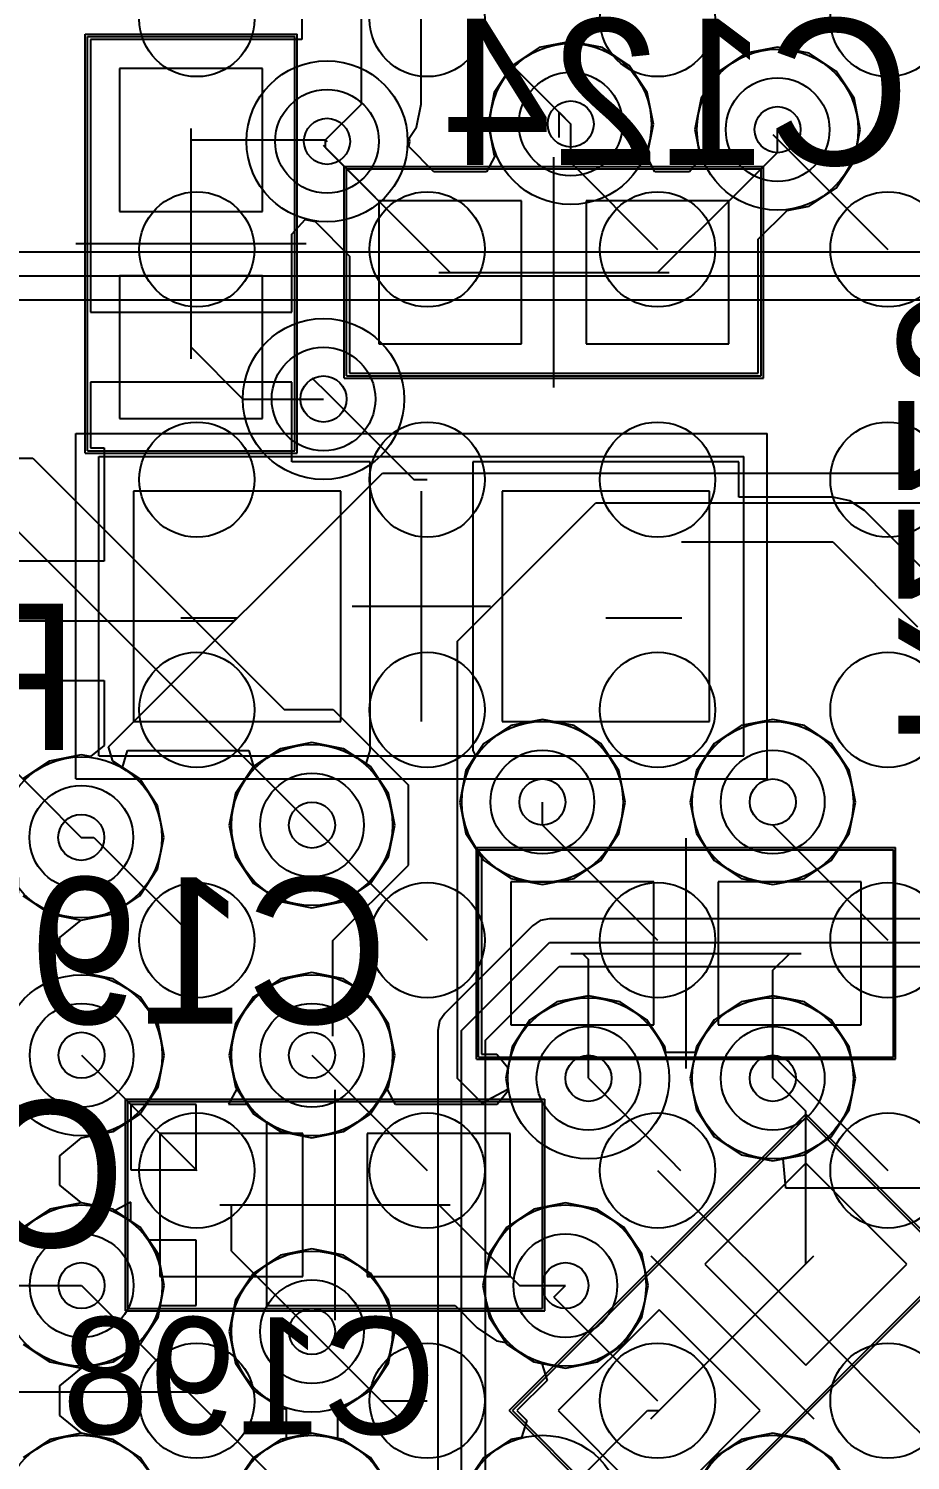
# Model space of a CAD drawing. Extents: x 28 to 300, y 18 to 330.
# Drawn here: x 173.55 to 177.38, y 151.01 to 157.23 of the extents above; entities that cross this region are included whole.
import ezdxf

# ---------------------------------------------------------------- set-up
doc = ezdxf.new("R2010")
doc.units = 0
for name, color, linetype in [('BOTTOMLAYER', 5, 'CONTINUOUS'), ('BOTTOMOVERLAY', 54, 'CONTINUOUS'), ('BOTTOMPASTE', 16, 'CONTINUOUS'), ('BOTTOMSOLDER', 6, 'CONTINUOUS'), ('DRILLDRAWING', 1, 'CONTINUOUS'), ('INTERNALPLANE1', 76, 'CONTINUOUS'), ('INTERNALPLANE6', 136, 'CONTINUOUS'), ('MECHANICAL14', 56, 'CONTINUOUS'), ('MECHANICAL16', 56, 'CONTINUOUS'), ('MIDLAYER1', 16, 'CONTINUOUS'), ('MIDLAYER3', 90, 'CONTINUOUS'), ('MULTILAYER', 9, 'CONTINUOUS'), ('TOPLAYER', 1, 'CONTINUOUS'), ('TOPPASTE', 8, 'CONTINUOUS'), ('TOPSOLDER', 216, 'CONTINUOUS'), ('VIAHOLELAYER', 16, 'CONTINUOUS')]:
    doc.layers.add(name, color=color, linetype=linetype)

msp = doc.modelspace()

# ---------------------------------------------------------------- linework, layer by layer
at = {"layer": 'BOTTOMLAYER'}
for p, q in [((174.9939, 156.9003), (174.9939, 158.1059)), ((174.7349, 157.6689), (174.7349, 157.1822)), ((175.2528, 156.9003), (175.2528, 157.6689)), ((174.6916, 157.1822), (173.8176, 157.1822)), ((173.8176, 157.1822), (173.8176, 156.3361)), ((174.7349, 157.1822), (174.6916, 157.1822)), ((174.6916, 157.1822), (174.6916, 157.1822)), ((175.7653, 157.1461), (175.6488, 157.0683)), ((175.9026, 157.1734), (175.7653, 157.1461)), ((176.04, 157.1461), (175.9026, 157.1734)), ((176.1564, 157.0683), (176.04, 157.1461)), ((176.6633, 157.1216), (176.5468, 157.0438)), ((176.8006, 157.1489), (176.6633, 157.1216)), ((176.9379, 157.1216), (176.8006, 157.1489)), ((177.0544, 157.0438), (176.9379, 157.1216)), ((174.5646, 157.0552), (173.9446, 157.0552)), ((173.9446, 157.0552), (173.9446, 156.4352)), ((174.5646, 156.4352), (174.5646, 157.0552)), ((175.6488, 157.0683), (175.571, 156.9519)), ((176.2342, 156.9519), (176.1564, 157.0683)), ((176.5468, 157.0438), (176.469, 156.9273)), ((177.1322, 156.9273), (177.0544, 157.0438)), ((175.571, 156.9519), (175.5437, 156.8145)), ((176.2615, 156.8145), (176.2342, 156.9519)), ((174.8388, 156.7452), (174.9939, 156.9003)), ((175.2331, 156.8011), (175.2528, 156.9003)), ((176.469, 156.9273), (176.4417, 156.79)), ((177.1595, 156.79), (177.1322, 156.9273)), ((175.5437, 156.8145), (175.571, 156.6772)), ((176.2342, 156.6772), (176.2615, 156.8145)), ((174.2546, 156.7452), (174.8388, 156.7452)), ((174.8388, 156.7452), (174.8448, 156.7392)), ((174.8388, 156.7392), (174.8388, 156.7452)), ((175.2009, 156.753), (175.2331, 156.8011)), ((175.2037, 156.7392), (175.2009, 156.753)), ((176.4417, 156.79), (176.4664, 156.6661)), ((176.8006, 156.6912), (176.8006, 156.79)), ((177.1322, 156.6527), (177.1595, 156.79)), ((174.8388, 156.711), (174.8388, 156.7392)), ((174.8388, 156.711), (175.3796, 156.1702)), ((175.1992, 156.7168), (175.2037, 156.7392)), ((175.3088, 156.6072), (175.1992, 156.7168)), ((176.2796, 156.1702), (176.8006, 156.6912)), ((175.5729, 156.6744), (175.537, 156.6072)), ((175.571, 156.6772), (175.5729, 156.6744)), ((176.2323, 156.6744), (176.2342, 156.6772)), ((176.2683, 156.6072), (176.2323, 156.6744)), ((176.4664, 156.6661), (176.418, 156.6072)), ((177.0544, 156.5362), (177.1322, 156.6527)), ((175.537, 156.6072), (175.3088, 156.6072)), ((176.418, 156.6072), (176.2683, 156.6072)), ((176.9379, 156.4584), (177.0544, 156.5362)), ((173.9446, 156.4352), (174.5646, 156.4352)), ((175.0696, 156.4802), (175.0696, 155.8602)), ((175.6896, 156.4802), (175.0696, 156.4802)), ((175.6896, 155.8602), (175.6896, 156.4802)), ((175.9696, 156.4802), (175.9696, 155.8602)), ((176.5896, 156.4802), (175.9696, 156.4802)), ((176.5896, 155.8602), (176.5896, 156.4802)), ((176.7166, 156.3142), (176.8417, 156.4393)), ((176.8417, 156.4393), (176.9379, 156.4584)), ((174.6916, 156.3361), (174.7505, 156.3991)), ((174.7505, 156.3991), (174.7505, 156.3991)), ((174.7505, 156.3991), (174.7929, 156.3906)), ((174.7929, 156.3906), (174.9426, 156.241)), ((173.8176, 156.3361), (173.8176, 156.3361)), ((173.8176, 156.3361), (173.8176, 156.3361)), ((173.8176, 156.3361), (173.8176, 156.3082)), ((174.6916, 156.3082), (174.6916, 156.3361)), ((174.6916, 156.3361), (174.6916, 156.3361)), ((174.6916, 156.3361), (174.6916, 156.3361)), ((174.6916, 156.3361), (174.6916, 156.3361)), ((176.7166, 155.7332), (176.7166, 156.3142)), ((173.8176, 156.3082), (173.8176, 156.2822)), ((173.8176, 156.2822), (173.8176, 156.2822)), ((173.8176, 156.2822), (173.8176, 156.2822)), ((173.8176, 156.2822), (173.8176, 156.2822)), ((173.8176, 156.2822), (173.8176, 156.2822)), ((173.8176, 156.2822), (173.8176, 156.2822)), ((173.8176, 156.2822), (173.8176, 155.9976)), ((174.6916, 156.2952), (174.6916, 156.3082)), ((174.6916, 156.2853), (174.6916, 156.2952)), ((174.6916, 156.2822), (174.6916, 156.2853)), ((174.6916, 156.2543), (174.6916, 156.2822)), ((174.6916, 155.9976), (174.6916, 156.2543)), ((174.6916, 156.2543), (174.6916, 156.2543)), ((174.6916, 156.2543), (174.6916, 156.2543)), ((174.9426, 156.241), (174.9426, 155.7332)), ((174.5646, 156.1552), (173.9446, 156.1552)), ((173.9446, 156.1552), (173.9446, 155.5352)), ((174.5646, 155.5352), (174.5646, 156.1552)), ((173.8176, 155.9976), (174.6916, 155.9976)), ((174.2546, 155.8452), (174.4796, 155.6202)), ((175.0696, 155.8602), (175.6896, 155.8602)), ((175.9696, 155.8602), (176.5896, 155.8602)), ((174.6916, 155.6928), (173.8176, 155.6928)), ((173.8176, 155.6928), (173.8176, 155.4082)), ((174.6916, 155.4082), (174.6916, 155.6928)), ((174.9426, 155.7332), (175.8166, 155.7332)), ((175.8166, 155.7332), (175.8166, 155.7332)), ((175.8166, 155.7332), (175.8166, 155.7332)), ((175.8166, 155.7332), (175.8166, 155.7332)), ((175.8166, 155.7332), (175.8426, 155.7332)), ((175.8426, 155.7332), (175.8426, 155.7332)), ((175.8426, 155.7332), (176.7166, 155.7332)), ((174.4796, 155.6202), (174.8296, 155.6202)), ((173.9446, 155.5352), (174.5646, 155.5352)), ((173.8176, 155.4082), (173.8776, 155.4082)), ((173.8776, 155.4082), (173.8776, 155.3472)), ((174.6916, 155.3472), (174.6916, 155.4082)), ((174.6916, 155.4082), (174.6916, 155.4082)), ((173.8776, 155.3472), (173.8776, 155.3472)), ((173.8776, 155.3472), (173.8776, 154.9154)), ((175.0316, 155.3472), (174.6916, 155.3472)), ((175.0316, 154.0932), (175.0316, 155.3472)), ((176.6316, 155.3472), (175.4776, 155.3472)), ((175.4776, 155.3472), (175.4776, 154.0932)), ((176.6316, 155.1935), (176.6316, 155.3472)), ((174.9046, 155.2202), (174.0046, 155.2202)), ((174.0046, 155.2202), (174.0046, 154.2202)), ((174.9046, 154.2202), (174.9046, 155.2202)), ((176.5046, 155.2202), (175.6046, 155.2202)), ((175.6046, 155.2202), (175.6046, 154.2202)), ((176.5046, 154.2202), (176.5046, 155.2202)), ((177.0399, 155.1935), (176.6316, 155.1935)), ((177.1142, 155.1787), (177.0399, 155.1935)), ((177.1772, 155.1366), (177.1142, 155.1787)), ((177.4516, 154.8623), (177.1772, 155.1366)), ((176.3837, 154.9993), (177.0399, 154.9993)), ((176.7137, 154.9993), (177.0399, 154.9993)), ((177.0399, 154.9993), (177.4082, 154.631)), ((173.8776, 154.9154), (173.4546, 154.9154)), ((172.9144, 154.6564), (174.4408, 154.6564)), ((174.2098, 154.6702), (174.4546, 154.6702)), ((174.4408, 154.6564), (174.4546, 154.6702)), ((176.0546, 154.6702), (176.3846, 154.6702)), ((173.1604, 154.3974), (173.8776, 154.3974)), ((173.8776, 154.3974), (173.8776, 154.1157)), ((174.0046, 154.2202), (174.9046, 154.2202)), ((175.6046, 154.2202), (176.5046, 154.2202)), ((173.778, 154.0755), (173.6407, 154.0482)), ((173.8187, 154.0674), (173.778, 154.0755)), ((173.8776, 154.1157), (173.8187, 154.0674)), ((173.9571, 154.0203), (173.9792, 154.0932)), ((173.9792, 154.0932), (174.5048, 154.0932)), ((174.5048, 154.0932), (174.5258, 154.024)), ((175.0144, 154.0366), (175.0316, 154.0932)), ((175.0316, 154.0932), (175.0316, 154.0932)), ((175.0316, 154.0932), (175.0316, 154.0932)), ((175.4899, 154.0702), (175.448, 154.0075)), ((175.4776, 154.0932), (175.4776, 154.0932)), ((175.4776, 154.0932), (175.4776, 154.0932)), ((175.4776, 154.0932), (175.4899, 154.0702)), ((173.6407, 154.0482), (173.5242, 153.9704)), ((174.0318, 153.9704), (173.9571, 154.0203)), ((174.5258, 154.024), (174.448, 153.9075)), ((175.0334, 154.024), (175.0144, 154.0366)), ((175.1112, 153.9075), (175.0334, 154.024)), ((174.1096, 153.8539), (174.0318, 153.9704)), ((175.448, 154.0075), (175.4207, 153.8702)), ((174.448, 153.9075), (174.4207, 153.7702)), ((175.1385, 153.7702), (175.1112, 153.9075)), ((174.1369, 153.7166), (174.1096, 153.8539)), ((175.4207, 153.8702), (175.448, 153.7329)), ((174.4207, 153.7702), (174.448, 153.6329)), ((175.1112, 153.6329), (175.1385, 153.7702)), ((174.1096, 153.5793), (174.1369, 153.7166)), ((175.448, 153.7329), (175.516, 153.6311)), ((174.0318, 153.4628), (174.1096, 153.5793)), ((174.448, 153.6329), (174.5258, 153.5164)), ((175.0334, 153.5164), (175.1112, 153.6329)), ((175.516, 153.6311), (175.516, 152.7758)), ((174.5258, 153.5164), (174.6423, 153.4386)), ((174.9169, 153.4386), (175.0334, 153.5164)), ((175.643, 153.5228), (175.643, 152.9028)), ((176.263, 153.5228), (175.643, 153.5228)), ((176.263, 152.9028), (176.263, 153.5228)), ((176.543, 153.5228), (176.543, 152.9028)), ((177.163, 153.5228), (176.543, 153.5228)), ((177.163, 152.9028), (177.163, 153.5228)), ((173.5242, 153.4628), (173.6407, 153.385)), ((173.9153, 153.385), (174.0318, 153.4628)), ((174.6423, 153.4386), (174.7796, 153.4113)), ((174.7796, 153.4113), (174.9169, 153.4386)), ((173.6407, 153.385), (173.778, 153.3577)), ((173.778, 153.3577), (173.9153, 153.385)), ((175.953, 153.2128), (175.9796, 153.1862)), ((176.7796, 153.1394), (176.853, 153.2128)), ((175.9796, 152.6702), (175.9796, 153.1862)), ((176.7796, 152.6702), (176.7796, 153.1394)), ((174.6423, 153.1018), (174.5258, 153.024)), ((174.7796, 153.1291), (174.6423, 153.1018)), ((174.9169, 153.1018), (174.7796, 153.1291)), ((175.0334, 153.024), (174.9169, 153.1018)), ((174.5258, 153.024), (174.448, 152.9075)), ((175.1112, 152.9075), (175.0334, 153.024)), ((174.448, 152.9075), (174.4207, 152.7702)), ((175.1385, 152.7702), (175.1112, 152.9075)), ((175.643, 152.9028), (176.263, 152.9028)), ((176.543, 152.9028), (177.163, 152.9028)), ((174.4207, 152.7702), (174.448, 152.6329)), ((175.1112, 152.6329), (175.1385, 152.7702)), ((175.516, 152.7758), (175.5817, 152.7758)), ((175.5817, 152.7758), (175.63, 152.7169)), ((175.63, 152.7169), (175.6207, 152.6702)), ((175.6207, 152.6702), (175.6315, 152.6161)), ((176.7796, 152.6702), (176.9228, 152.527)), ((174.4537, 152.6244), (174.4178, 152.5573)), ((174.448, 152.6329), (174.4537, 152.6244)), ((175.1055, 152.6244), (175.1112, 152.6329)), ((175.1414, 152.5572), (175.1055, 152.6244)), ((175.6315, 152.6161), (175.5831, 152.5572)), ((174.2772, 152.5572), (173.9926, 152.5572)), ((173.9926, 152.5572), (173.9926, 152.2726)), ((174.2772, 152.2726), (174.2772, 152.5572)), ((174.4178, 152.5573), (174.4985, 152.5573)), ((174.4985, 152.5573), (174.5258, 152.5164)), ((174.5258, 152.5164), (174.582, 152.4788)), ((175.5831, 152.5572), (175.1414, 152.5572)), ((176.9228, 151.8634), (176.9228, 152.527)), ((174.582, 152.4788), (174.582, 152.1199)), ((174.7396, 152.4302), (174.1196, 152.4302)), ((174.1196, 152.4302), (174.1196, 151.8102)), ((174.7396, 151.8102), (174.7396, 152.4302)), ((175.6396, 152.4302), (175.0196, 152.4302)), ((175.0196, 152.4302), (175.0196, 151.8102)), ((175.6396, 151.8102), (175.6396, 152.4302)), ((173.9926, 152.2726), (174.2772, 152.2726)), ((176.9228, 152.3018), (176.4844, 151.8634)), ((177.3612, 151.8634), (176.9228, 152.3018)), ((173.6423, 152.1018), (173.5258, 152.024)), ((173.7796, 152.1291), (173.6423, 152.1018)), ((173.9169, 152.1018), (173.7796, 152.1291)), ((173.9254, 152.0961), (173.9169, 152.1018)), ((173.9926, 152.132), (173.9254, 152.0961)), ((173.9926, 152.0513), (173.9926, 152.132)), ((174.4296, 151.9202), (174.4296, 152.1202)), ((174.582, 152.1199), (174.582, 151.6832)), ((175.3296, 152.1202), (175.6796, 151.7702)), ((174.0334, 152.024), (173.9926, 152.0513)), ((174.071, 151.9678), (174.0334, 152.024)), ((174.2772, 151.9678), (174.071, 151.9678)), ((174.2772, 151.6832), (174.2772, 151.9678)), ((174.4296, 151.9202), (174.7796, 151.5702)), ((176.4844, 151.8634), (176.9228, 151.425)), ((176.9228, 151.425), (177.3612, 151.8634)), ((174.1196, 151.8102), (174.7396, 151.8102)), ((175.0196, 151.8102), (175.6396, 151.8102)), ((175.6796, 151.7702), (175.8796, 151.7702)), ((174.1112, 151.6329), (174.1212, 151.6832)), ((174.1212, 151.6832), (174.2772, 151.6832)), ((174.582, 151.6832), (174.8666, 151.6832)), ((174.8666, 151.6832), (174.8666, 151.6832)), ((174.8666, 151.6832), (174.8666, 151.6832)), ((174.8666, 151.6832), (174.8666, 151.6832)), ((174.8666, 151.6832), (174.8926, 151.6832)), ((174.8926, 151.6832), (174.8926, 151.6832)), ((174.8926, 151.6832), (175.4004, 151.6832)), ((175.4004, 151.6832), (175.4965, 151.5871)), ((176.2864, 151.6654), (175.848, 151.227)), ((176.7248, 151.227), (176.2864, 151.6654)), ((174.0334, 151.5164), (174.1112, 151.6329)), ((175.4965, 151.5871), (175.5805, 151.5309)), ((175.5805, 151.5309), (175.6216, 151.5228)), ((175.6216, 151.5228), (175.6258, 151.5164)), ((173.5258, 151.5164), (173.6423, 151.4386)), ((173.9169, 151.4386), (174.0334, 151.5164)), ((175.6258, 151.5164), (175.7423, 151.4386)), ((173.6423, 151.4386), (173.7796, 151.4113)), ((173.7796, 151.4113), (173.9169, 151.4386)), ((175.7423, 151.4386), (175.7779, 151.4315)), ((175.7779, 151.4315), (175.8, 151.3586)), ((175.8, 151.3586), (175.6684, 151.227)), ((175.6684, 151.227), (175.7114, 151.184)), ((175.7796, 150.7702), (176.2364, 151.227)), ((175.848, 151.227), (176.2864, 150.7886)), ((176.2364, 151.227), (176.2864, 151.227)), ((176.2864, 150.7886), (176.7248, 151.227)), ((175.7114, 151.184), (175.6892, 151.1111)), ((173.6423, 151.1018), (173.5258, 151.024)), ((173.7796, 151.1291), (173.6423, 151.1018)), ((173.9169, 151.1018), (173.7796, 151.1291)), ((174.0334, 151.024), (173.9169, 151.1018)), ((174.6423, 151.1018), (174.5258, 151.024)), ((174.7796, 151.1291), (174.6423, 151.1018)), ((174.9169, 151.1018), (174.7796, 151.1291)), ((175.0334, 151.024), (174.9169, 151.1018)), ((175.6423, 151.1018), (175.5258, 151.024)), ((175.6892, 151.1111), (175.6423, 151.1018)), ((174.1112, 150.9075), (174.0334, 151.024)), ((174.5258, 151.024), (174.448, 150.9075)), ((175.1112, 150.9075), (175.0334, 151.024)), ((175.5258, 151.024), (175.448, 150.9075))]:
    msp.add_line(p, q, dxfattribs=at)
for centre in [(175.9026, 156.8145), (176.8006, 156.79), (174.8448, 156.7392), (174.8296, 155.6202), (175.7796, 153.8702), (176.7796, 153.8702), (174.7796, 153.7702), (173.778, 153.7166), (173.7796, 152.7702), (174.7796, 152.7702), (175.9796, 152.6702), (176.7796, 152.6702), (173.7796, 151.7702), (175.8796, 151.7702), (174.7796, 151.5702)]:
    msp.add_circle(centre, 0.225, dxfattribs=at)
at = {"layer": 'BOTTOMOVERLAY'}
msp.add_line((175.2546, 154.2202), (175.2546, 155.2202), dxfattribs=at)
at = {"layer": 'BOTTOMPASTE'}
for p, q in [((174.5646, 157.0552), (173.9446, 157.0552)), ((173.9446, 157.0552), (173.9446, 156.4352)), ((174.5646, 156.4352), (174.5646, 157.0552)), ((173.9446, 156.4352), (174.5646, 156.4352)), ((175.0696, 156.4802), (175.0696, 155.8602)), ((175.6896, 156.4802), (175.0696, 156.4802)), ((175.6896, 155.8602), (175.6896, 156.4802)), ((175.9696, 156.4802), (175.9696, 155.8602)), ((176.5896, 156.4802), (175.9696, 156.4802)), ((176.5896, 155.8602), (176.5896, 156.4802)), ((174.5646, 156.1552), (173.9446, 156.1552)), ((173.9446, 156.1552), (173.9446, 155.5352)), ((174.5646, 155.5352), (174.5646, 156.1552)), ((175.0696, 155.8602), (175.6896, 155.8602)), ((175.9696, 155.8602), (176.5896, 155.8602)), ((173.9446, 155.5352), (174.5646, 155.5352)), ((174.9046, 155.2202), (174.0046, 155.2202)), ((174.0046, 155.2202), (174.0046, 154.2202)), ((174.9046, 154.2202), (174.9046, 155.2202)), ((176.5046, 155.2202), (175.6046, 155.2202)), ((175.6046, 155.2202), (175.6046, 154.2202)), ((176.5046, 154.2202), (176.5046, 155.2202)), ((174.0046, 154.2202), (174.9046, 154.2202)), ((175.6046, 154.2202), (176.5046, 154.2202)), ((175.643, 153.5228), (175.643, 152.9028)), ((176.263, 153.5228), (175.643, 153.5228)), ((176.263, 152.9028), (176.263, 153.5228)), ((176.543, 153.5228), (176.543, 152.9028)), ((177.163, 153.5228), (176.543, 153.5228)), ((177.163, 152.9028), (177.163, 153.5228)), ((175.643, 152.9028), (176.263, 152.9028)), ((176.543, 152.9028), (177.163, 152.9028)), ((174.7396, 152.4302), (174.1196, 152.4302)), ((174.1196, 152.4302), (174.1196, 151.8102)), ((174.7396, 151.8102), (174.7396, 152.4302)), ((175.6396, 152.4302), (175.0196, 152.4302)), ((175.0196, 152.4302), (175.0196, 151.8102)), ((175.6396, 151.8102), (175.6396, 152.4302)), ((176.9228, 152.3018), (176.4844, 151.8634)), ((177.3612, 151.8634), (176.9228, 152.3018)), ((176.4844, 151.8634), (176.9228, 151.425)), ((176.9228, 151.425), (177.3612, 151.8634)), ((174.1196, 151.8102), (174.7396, 151.8102)), ((175.0196, 151.8102), (175.6396, 151.8102)), ((176.2864, 151.6654), (175.848, 151.227)), ((176.7248, 151.227), (176.2864, 151.6654)), ((175.848, 151.227), (176.2864, 150.7886)), ((176.2864, 150.7886), (176.7248, 151.227))]:
    msp.add_line(p, q, dxfattribs=at)
at = {"layer": 'BOTTOMSOLDER'}
for p, q in [((174.5646, 157.0552), (173.9446, 157.0552)), ((173.9446, 157.0552), (173.9446, 156.4352)), ((174.5646, 156.4352), (174.5646, 157.0552)), ((173.9446, 156.4352), (174.5646, 156.4352)), ((175.0696, 156.4802), (175.0696, 155.8602)), ((175.6896, 156.4802), (175.0696, 156.4802)), ((175.6896, 155.8602), (175.6896, 156.4802)), ((175.9696, 156.4802), (175.9696, 155.8602)), ((176.5896, 156.4802), (175.9696, 156.4802)), ((176.5896, 155.8602), (176.5896, 156.4802)), ((174.5646, 156.1552), (173.9446, 156.1552)), ((173.9446, 156.1552), (173.9446, 155.5352)), ((174.5646, 155.5352), (174.5646, 156.1552)), ((175.0696, 155.8602), (175.6896, 155.8602)), ((175.9696, 155.8602), (176.5896, 155.8602)), ((173.9446, 155.5352), (174.5646, 155.5352)), ((174.9046, 155.2202), (174.0046, 155.2202)), ((174.0046, 155.2202), (174.0046, 154.2202)), ((174.9046, 154.2202), (174.9046, 155.2202)), ((176.5046, 155.2202), (175.6046, 155.2202)), ((175.6046, 155.2202), (175.6046, 154.2202)), ((176.5046, 154.2202), (176.5046, 155.2202)), ((174.0046, 154.2202), (174.9046, 154.2202)), ((175.6046, 154.2202), (176.5046, 154.2202)), ((175.643, 153.5228), (175.643, 152.9028)), ((176.263, 153.5228), (175.643, 153.5228)), ((176.263, 152.9028), (176.263, 153.5228)), ((176.543, 153.5228), (176.543, 152.9028)), ((177.163, 153.5228), (176.543, 153.5228)), ((177.163, 152.9028), (177.163, 153.5228)), ((175.643, 152.9028), (176.263, 152.9028)), ((176.543, 152.9028), (177.163, 152.9028)), ((174.7396, 152.4302), (174.1196, 152.4302)), ((174.1196, 152.4302), (174.1196, 151.8102)), ((174.7396, 151.8102), (174.7396, 152.4302)), ((175.6396, 152.4302), (175.0196, 152.4302)), ((175.0196, 152.4302), (175.0196, 151.8102)), ((175.6396, 151.8102), (175.6396, 152.4302)), ((176.9228, 152.3018), (176.4844, 151.8634)), ((177.3612, 151.8634), (176.9228, 152.3018)), ((176.4844, 151.8634), (176.9228, 151.425)), ((176.9228, 151.425), (177.3612, 151.8634)), ((174.1196, 151.8102), (174.7396, 151.8102)), ((175.0196, 151.8102), (175.6396, 151.8102)), ((176.2864, 151.6654), (175.848, 151.227)), ((176.7248, 151.227), (176.2864, 151.6654)), ((175.848, 151.227), (176.2864, 150.7886)), ((176.2864, 150.7886), (176.7248, 151.227))]:
    msp.add_line(p, q, dxfattribs=at)
at = {"layer": 'DRILLDRAWING'}
for centre in [(175.9026, 156.8145), (176.8006, 156.79), (174.8448, 156.7392), (174.8296, 155.6202), (175.7796, 153.8702), (176.7796, 153.8702), (174.7796, 153.7702), (173.778, 153.7166), (173.7796, 152.7702), (174.7796, 152.7702), (175.9796, 152.6702), (176.7796, 152.6702), (173.7796, 151.7702), (175.8796, 151.7702), (174.7796, 151.5702)]:
    msp.add_circle(centre, 0.1, dxfattribs=at)
at = {"layer": 'INTERNALPLANE1'}
for p, q in [((178.1722, 156.2586), (172.4084, 156.2586)), ((172.3048, 156.155), (174.4638, 156.155)), ((174.4638, 156.155), (175.4544, 156.155)), ((174.9464, 156.155), (178.1722, 156.155)), ((172.3048, 156.0514), (178.1293, 156.0514)), ((175.7367, 153.3327), (175.3557, 152.9517)), ((175.7704, 153.3551), (175.7367, 153.3327)), ((175.81, 153.363), (175.7704, 153.3551)), ((178.0198, 153.363), (175.81, 153.363)), ((175.429, 152.8784), (175.81, 153.2594)), ((175.81, 153.2594), (178.0198, 153.2594)), ((175.81, 153.2594), (177.6134, 153.2594)), ((175.5326, 152.8355), (175.8529, 153.1558)), ((175.8529, 153.1558), (177.9769, 153.1558)), ((175.3557, 152.9517), (175.3333, 152.918)), ((175.3333, 152.918), (175.3254, 152.8784)), ((175.3254, 152.8784), (175.3254, 152.8784)), ((175.3254, 152.8784), (175.3254, 151.5322)), ((175.429, 148.535), (175.429, 152.8784)), ((175.429, 151.5322), (175.429, 152.8784)), ((175.5326, 148.535), (175.5326, 152.8355)), ((175.3254, 151.5322), (175.3254, 148.5779))]:
    msp.add_line(p, q, dxfattribs=at)
for centre in [(175.9026, 156.8145), (174.8448, 156.7392), (175.7796, 153.8702), (174.7796, 153.7702), (173.778, 153.7166), (174.7796, 152.7702), (176.7796, 152.6702), (173.7796, 151.7702), (175.8796, 151.7702), (173.7796, 150.7702), (174.7796, 150.7702), (176.7796, 150.7702)]:
    msp.add_circle(centre, 0.35, dxfattribs=at)
at = {"layer": 'INTERNALPLANE6'}
for centre in [(175.9026, 156.8145), (176.8006, 156.79), (174.8296, 155.6202), (175.7796, 153.8702), (176.7796, 153.8702), (174.7796, 153.7702), (173.778, 153.7166), (173.7796, 152.7702), (174.7796, 152.7702), (175.9796, 152.6702), (173.7796, 151.7702), (174.7796, 151.5702), (173.7796, 150.7702), (174.7796, 150.7702), (175.7796, 150.7702)]:
    msp.add_circle(centre, 0.35, dxfattribs=at)
at = {"layer": 'MECHANICAL14'}
for p, q in [((173.8046, 157.1952), (174.7046, 157.1952)), ((173.8046, 155.3952), (173.8046, 157.1952)), ((174.7046, 155.3952), (174.7046, 157.1952)), ((174.9296, 155.7202), (174.9296, 156.6202)), ((174.9296, 156.6202), (176.7296, 156.6202)), ((176.7296, 155.7202), (176.7296, 156.6202)), ((174.9296, 155.7202), (176.7296, 155.7202)), ((173.8046, 155.3952), (174.7046, 155.3952)), ((173.8546, 154.0702), (173.8546, 155.3702)), ((173.8546, 155.3702), (176.6546, 155.3702)), ((176.6546, 154.0702), (176.6546, 155.3702)), ((173.8546, 154.0702), (176.6546, 154.0702)), ((175.503, 152.7628), (175.503, 153.6628)), ((175.503, 153.6628), (177.303, 153.6628)), ((177.303, 152.7628), (177.303, 153.6628)), ((175.503, 152.7628), (177.303, 152.7628)), ((173.9796, 152.5702), (175.7796, 152.5702)), ((173.9796, 151.6702), (173.9796, 152.5702)), ((175.7796, 151.6702), (175.7796, 152.5702)), ((175.65, 151.227), (176.9228, 152.4998)), ((176.9228, 152.4998), (177.5592, 151.8634)), ((176.2864, 150.5906), (177.5592, 151.8634)), ((173.9796, 151.6702), (175.7796, 151.6702)), ((175.65, 151.227), (176.2864, 150.5906))]:
    msp.add_line(p, q, dxfattribs=at)
at = {"layer": 'MECHANICAL16'}
for p, q in [((173.7946, 157.2052), (174.7146, 157.2052)), ((173.7946, 155.3852), (173.7946, 157.2052)), ((174.7146, 155.3852), (174.7146, 157.2052)), ((174.2546, 155.7952), (174.2546, 156.7952)), ((174.9196, 155.7102), (174.9196, 156.6302)), ((174.9196, 156.6302), (176.7396, 156.6302)), ((175.8296, 155.6702), (175.8296, 156.6702)), ((176.7396, 155.7102), (176.7396, 156.6302)), ((173.7546, 156.2952), (174.7546, 156.2952)), ((175.3296, 156.1702), (176.3296, 156.1702)), ((174.9196, 155.7102), (176.7396, 155.7102)), ((173.7546, 153.9702), (173.7546, 155.4702)), ((173.7546, 155.4702), (176.7546, 155.4702)), ((176.7546, 153.9702), (176.7546, 155.4702)), ((173.7946, 155.3852), (174.7146, 155.3852)), ((175.2546, 154.4202), (175.2546, 155.0202)), ((174.9546, 154.7202), (175.5546, 154.7202)), ((173.7546, 153.9702), (176.7546, 153.9702)), ((176.403, 152.7128), (176.403, 153.7128)), ((175.493, 152.7528), (175.493, 153.6728)), ((175.493, 153.6728), (177.313, 153.6728)), ((177.313, 152.7528), (177.313, 153.6728)), ((175.903, 153.2128), (176.903, 153.2128)), ((175.493, 152.7528), (177.313, 152.7528)), ((173.9696, 152.5802), (175.7896, 152.5802)), ((173.9696, 151.6602), (173.9696, 152.5802)), ((174.8796, 151.6202), (174.8796, 152.6202)), ((175.7896, 151.6602), (175.7896, 152.5802)), ((175.6359, 151.227), (176.9228, 152.5139)), ((176.9228, 152.5139), (177.5733, 151.8634)), ((174.3796, 152.1202), (175.3796, 152.1202)), ((176.251, 151.1916), (176.9582, 151.8988)), ((176.251, 151.8988), (176.9582, 151.1916)), ((176.2864, 150.5765), (177.5733, 151.8634)), ((173.9696, 151.6602), (175.7896, 151.6602)), ((175.6359, 151.227), (176.2864, 150.5765))]:
    msp.add_line(p, q, dxfattribs=at)
at = {"layer": 'MIDLAYER1'}
for p, q in [((151.9969, 155.3627), (173.5673, 155.3627)), ((173.5673, 155.3627), (174.6585, 154.2715)), ((175.4116, 154.5688), (176.0116, 155.1688)), ((176.0116, 155.1688), (181.7866, 155.1688)), ((173.4411, 155.1087), (174.7796, 153.7702)), ((175.4116, 152.6688), (175.4116, 154.5688)), ((174.6585, 154.2715), (174.8709, 154.2715)), ((174.8709, 154.2715), (175.1987, 153.9438)), ((176.6423, 154.2018), (176.5258, 154.124)), ((176.7796, 154.2291), (176.6423, 154.2018)), ((176.9169, 154.2018), (176.7796, 154.2291)), ((177.0334, 154.124), (176.9169, 154.2018)), ((173.3285, 154.1661), (173.778, 153.7166)), ((176.5258, 154.124), (176.448, 154.0075)), ((177.1112, 154.0075), (177.0334, 154.124)), ((176.448, 154.0075), (176.4207, 153.8702)), ((177.1385, 153.8702), (177.1112, 154.0075)), ((175.1987, 153.5966), (175.1987, 153.9438)), ((176.4207, 153.8702), (176.448, 153.7329)), ((177.1112, 153.7329), (177.1385, 153.8702)), ((176.448, 153.7329), (176.5258, 153.6164)), ((177.0334, 153.6164), (177.1112, 153.7329)), ((174.8702, 153.2681), (175.1987, 153.5966)), ((176.5258, 153.6164), (176.6423, 153.5386)), ((176.9169, 153.5386), (177.0334, 153.6164)), ((176.6423, 153.5386), (176.7796, 153.5113)), ((176.7796, 153.5113), (176.9169, 153.5386)), ((174.8702, 152.853), (174.8702, 153.2681)), ((175.9796, 153.0291), (175.8423, 153.0018)), ((176.1169, 153.0018), (175.9796, 153.0291)), ((176.7796, 153.0291), (176.6423, 153.0018)), ((176.9169, 153.0018), (176.7796, 153.0291)), ((175.8423, 153.0018), (175.7258, 152.924)), ((176.2334, 152.924), (176.1169, 153.0018)), ((176.6423, 153.0018), (176.5258, 152.924)), ((177.0334, 152.924), (176.9169, 153.0018)), ((175.7258, 152.924), (175.648, 152.8075)), ((176.3112, 152.8075), (176.2334, 152.924)), ((176.5258, 152.924), (176.448, 152.8075)), ((177.1112, 152.8075), (177.0334, 152.924)), ((175.648, 152.8075), (175.6207, 152.6702)), ((176.3161, 152.7828), (176.3112, 152.8075)), ((176.4431, 152.7828), (176.3161, 152.7828)), ((176.448, 152.8075), (176.4431, 152.7828)), ((177.1385, 152.6702), (177.1112, 152.8075)), ((175.5183, 152.5621), (175.4116, 152.6688)), ((175.6207, 152.6702), (175.6303, 152.622)), ((177.1112, 152.5329), (177.1385, 152.6702)), ((175.6303, 152.622), (175.5183, 152.5621)), ((177.0334, 152.4164), (177.1112, 152.5329)), ((176.9169, 152.3386), (177.0334, 152.4164)), ((176.8243, 152.3202), (176.9169, 152.3386)), ((176.8367, 152.1938), (176.8243, 152.3202)), ((181.6616, 152.1938), (176.8367, 152.1938)), ((173.3723, 151.7702), (173.7796, 151.7702)), ((173.4906, 151.3091), (174.2407, 151.3091)), ((174.2407, 151.3091), (174.7796, 150.7702))]:
    msp.add_line(p, q, dxfattribs=at)
for centre in [(175.9026, 156.8145), (176.8006, 156.79), (174.8448, 156.7392), (174.8296, 155.6202), (175.7796, 153.8702), (176.7796, 153.8702), (174.7796, 153.7702), (173.778, 153.7166), (173.7796, 152.7702), (174.7796, 152.7702), (175.9796, 152.6702), (176.7796, 152.6702), (173.7796, 151.7702), (175.8796, 151.7702), (174.7796, 151.5702)]:
    msp.add_circle(centre, 0.225, dxfattribs=at)
at = {"layer": 'MIDLAYER3'}
for p, q in [((175.4708, 157.2463), (175.9026, 156.8145)), ((173.8968, 154.1093), (175.0856, 155.2981)), ((175.0856, 155.2981), (182.2356, 155.2981)), ((175.6423, 154.2018), (175.5258, 154.124)), ((175.7796, 154.2291), (175.6423, 154.2018)), ((175.9169, 154.2018), (175.7796, 154.2291)), ((176.0334, 154.124), (175.9169, 154.2018)), ((176.6423, 154.2018), (176.5258, 154.124)), ((176.7796, 154.2291), (176.6423, 154.2018)), ((176.9169, 154.2018), (176.7796, 154.2291)), ((177.0334, 154.124), (176.9169, 154.2018)), ((173.9153, 154.0482), (173.8968, 154.1093)), ((174.6423, 154.1018), (174.5258, 154.024)), ((174.7796, 154.1291), (174.6423, 154.1018)), ((174.9169, 154.1018), (174.7796, 154.1291)), ((175.0334, 154.024), (174.9169, 154.1018)), ((175.5258, 154.124), (175.448, 154.0075)), ((176.1112, 154.0075), (176.0334, 154.124)), ((176.5258, 154.124), (176.448, 154.0075)), ((177.1112, 154.0075), (177.0334, 154.124)), ((174.0318, 153.9704), (173.9153, 154.0482)), ((174.5258, 154.024), (174.448, 153.9075)), ((175.1112, 153.9075), (175.0334, 154.024)), ((174.1096, 153.8539), (174.0318, 153.9704)), ((175.448, 154.0075), (175.4207, 153.8702)), ((176.1385, 153.8702), (176.1112, 154.0075)), ((176.448, 154.0075), (176.4207, 153.8702)), ((177.1385, 153.8702), (177.1112, 154.0075)), ((174.448, 153.9075), (174.4207, 153.7702)), ((175.1385, 153.7702), (175.1112, 153.9075)), ((174.1369, 153.7166), (174.1096, 153.8539)), ((175.4207, 153.8702), (175.448, 153.7329)), ((176.1112, 153.7329), (176.1385, 153.8702)), ((176.4207, 153.8702), (176.448, 153.7329)), ((177.1112, 153.7329), (177.1385, 153.8702)), ((174.4207, 153.7702), (174.448, 153.6329)), ((175.1112, 153.6329), (175.1385, 153.7702)), ((174.1096, 153.5793), (174.1369, 153.7166)), ((175.448, 153.7329), (175.5258, 153.6164)), ((176.0334, 153.6164), (176.1112, 153.7329)), ((176.448, 153.7329), (176.5258, 153.6164)), ((177.0334, 153.6164), (177.1112, 153.7329)), ((174.0318, 153.4628), (174.1096, 153.5793)), ((174.448, 153.6329), (174.5258, 153.5164)), ((175.0334, 153.5164), (175.1112, 153.6329)), ((175.5258, 153.6164), (175.6423, 153.5386)), ((175.9169, 153.5386), (176.0334, 153.6164)), ((176.5258, 153.6164), (176.6423, 153.5386)), ((176.9169, 153.5386), (177.0334, 153.6164)), ((174.5258, 153.5164), (174.6423, 153.4386)), ((174.9169, 153.4386), (175.0334, 153.5164)), ((175.6423, 153.5386), (175.7796, 153.5113)), ((175.7796, 153.5113), (175.9169, 153.5386)), ((176.6423, 153.5386), (176.7796, 153.5113)), ((176.7796, 153.5113), (176.9169, 153.5386)), ((173.9153, 153.385), (174.0318, 153.4628)), ((174.6423, 153.4386), (174.7796, 153.4113)), ((174.7796, 153.4113), (174.9169, 153.4386)), ((173.6856, 153.2819), (173.778, 153.3577)), ((173.778, 153.3577), (173.9153, 153.385)), ((173.6856, 153.2062), (173.6856, 153.2819)), ((173.7796, 153.1291), (173.6856, 153.2062)), ((173.9169, 153.1018), (173.7796, 153.1291)), ((174.0334, 153.024), (173.9169, 153.1018)), ((174.6423, 153.1018), (174.5258, 153.024)), ((174.7796, 153.1291), (174.6423, 153.1018)), ((174.9169, 153.1018), (174.7796, 153.1291)), ((175.0334, 153.024), (174.9169, 153.1018)), ((174.1112, 152.9075), (174.0334, 153.024)), ((174.5258, 153.024), (174.448, 152.9075)), ((175.1112, 152.9075), (175.0334, 153.024)), ((176.7796, 153.0291), (176.6423, 153.0018)), ((176.9169, 153.0018), (176.7796, 153.0291)), ((176.6423, 153.0018), (176.5258, 152.924)), ((177.0334, 152.924), (176.9169, 153.0018)), ((174.1385, 152.7702), (174.1112, 152.9075)), ((174.448, 152.9075), (174.4207, 152.7702)), ((175.1385, 152.7702), (175.1112, 152.9075)), ((176.5258, 152.924), (176.448, 152.8075)), ((177.1112, 152.8075), (177.0334, 152.924)), ((174.1112, 152.6329), (174.1385, 152.7702)), ((174.4207, 152.7702), (174.448, 152.6329)), ((175.1112, 152.6329), (175.1385, 152.7702)), ((176.448, 152.8075), (176.4207, 152.6702)), ((177.1385, 152.6702), (177.1112, 152.8075)), ((176.4207, 152.6702), (176.448, 152.5329)), ((177.1112, 152.5329), (177.1385, 152.6702)), ((174.0334, 152.5164), (174.1112, 152.6329)), ((174.448, 152.6329), (174.5258, 152.5164)), ((175.0334, 152.5164), (175.1112, 152.6329)), ((173.9169, 152.4386), (174.0334, 152.5164)), ((174.5258, 152.5164), (174.6423, 152.4386)), ((174.9169, 152.4386), (175.0334, 152.5164)), ((176.448, 152.5329), (176.5258, 152.4164)), ((177.0334, 152.4164), (177.1112, 152.5329)), ((173.6856, 152.3342), (173.7796, 152.4113)), ((173.7796, 152.4113), (173.9169, 152.4386)), ((174.6423, 152.4386), (174.7796, 152.4113)), ((174.7796, 152.4113), (174.9169, 152.4386)), ((176.5258, 152.4164), (176.6423, 152.3386)), ((176.9169, 152.3386), (177.0334, 152.4164)), ((173.6856, 152.2062), (173.6856, 152.3342)), ((176.6423, 152.3386), (176.7796, 152.3113)), ((176.7796, 152.3113), (176.9169, 152.3386)), ((173.7796, 152.1291), (173.6856, 152.2062)), ((173.9169, 152.1018), (173.7796, 152.1291)), ((174.0334, 152.024), (173.9169, 152.1018)), ((175.7423, 152.1018), (175.6258, 152.024)), ((175.8796, 152.1291), (175.7423, 152.1018)), ((176.0169, 152.1018), (175.8796, 152.1291)), ((176.1334, 152.024), (176.0169, 152.1018)), ((174.1112, 151.9075), (174.0334, 152.024)), ((175.6258, 152.024), (175.548, 151.9075)), ((176.2112, 151.9075), (176.1334, 152.024)), ((174.1385, 151.7702), (174.1112, 151.9075)), ((174.6423, 151.9018), (174.5258, 151.824)), ((174.7796, 151.9291), (174.6423, 151.9018)), ((174.9169, 151.9018), (174.7796, 151.9291)), ((175.0334, 151.824), (174.9169, 151.9018)), ((175.548, 151.9075), (175.5207, 151.7702)), ((176.2385, 151.7702), (176.2112, 151.9075)), ((174.1112, 151.6329), (174.1385, 151.7702)), ((174.5258, 151.824), (174.448, 151.7075)), ((175.1112, 151.7075), (175.0334, 151.824)), ((175.5207, 151.7702), (175.548, 151.6329)), ((176.2112, 151.6329), (176.2385, 151.7702)), ((174.448, 151.7075), (174.4207, 151.5702)), ((175.1385, 151.5702), (175.1112, 151.7075)), ((174.0334, 151.5164), (174.1112, 151.6329)), ((175.548, 151.6329), (175.6258, 151.5164)), ((176.1334, 151.5164), (176.2112, 151.6329)), ((174.4207, 151.5702), (174.448, 151.4329)), ((175.1112, 151.4329), (175.1385, 151.5702)), ((173.9169, 151.4386), (174.0334, 151.5164)), ((175.6258, 151.5164), (175.7423, 151.4386)), ((176.0169, 151.4386), (176.1334, 151.5164)), ((173.6856, 151.3342), (173.7796, 151.4113)), ((173.7796, 151.4113), (173.9169, 151.4386)), ((174.448, 151.4329), (174.5258, 151.3164)), ((175.0334, 151.3164), (175.1112, 151.4329)), ((175.7423, 151.4386), (175.8796, 151.4113)), ((175.8796, 151.4113), (176.0169, 151.4386)), ((173.6856, 151.2062), (173.6856, 151.3342)), ((174.5258, 151.3164), (174.6423, 151.2386)), ((174.9169, 151.2386), (175.0334, 151.3164)), ((174.6423, 151.2386), (174.667, 151.2337)), ((174.667, 151.2337), (174.667, 151.1067)), ((174.8922, 151.2337), (174.9169, 151.2386)), ((174.8922, 151.1067), (174.8922, 151.2337)), ((173.7796, 151.1291), (173.6856, 151.2062)), ((173.9169, 151.1018), (173.7796, 151.1291)), ((174.0334, 151.024), (173.9169, 151.1018)), ((174.6423, 151.1018), (174.5258, 151.024)), ((174.667, 151.1067), (174.6423, 151.1018)), ((174.9169, 151.1018), (174.8922, 151.1067)), ((175.0334, 151.024), (174.9169, 151.1018)), ((176.6423, 151.1018), (176.5258, 151.024)), ((176.7796, 151.1291), (176.6423, 151.1018)), ((176.9169, 151.1018), (176.7796, 151.1291)), ((177.0334, 151.024), (176.9169, 151.1018)), ((174.1112, 150.9075), (174.0334, 151.024)), ((174.5258, 151.024), (174.448, 150.9075)), ((175.1112, 150.9075), (175.0334, 151.024)), ((176.5258, 151.024), (176.448, 150.9075)), ((177.1112, 150.9075), (177.0334, 151.024))]:
    msp.add_line(p, q, dxfattribs=at)
for centre in [(175.9026, 156.8145), (176.8006, 156.79), (174.8448, 156.7392), (174.8296, 155.6202), (175.7796, 153.8702), (176.7796, 153.8702), (174.7796, 153.7702), (173.778, 153.7166), (173.7796, 152.7702), (174.7796, 152.7702), (175.9796, 152.6702), (176.7796, 152.6702), (173.7796, 151.7702), (175.8796, 151.7702), (174.7796, 151.5702)]:
    msp.add_circle(centre, 0.225, dxfattribs=at)
at = {"layer": 'MULTILAYER'}
for centre in [(175.9026, 156.8145), (176.8006, 156.79), (174.8448, 156.7392), (174.8296, 155.6202), (175.7796, 153.8702), (176.7796, 153.8702), (174.7796, 153.7702), (173.778, 153.7166), (173.7796, 152.7702), (174.7796, 152.7702), (175.9796, 152.6702), (176.7796, 152.6702), (173.7796, 151.7702), (175.8796, 151.7702), (174.7796, 151.5702)]:
    msp.add_circle(centre, 0.225, dxfattribs=at)
at = {"layer": 'TOPLAYER'}
for p, q in [((175.8518, 156.8653), (175.9026, 156.8145)), ((175.8518, 156.8145), (175.8518, 156.8653)), ((175.8518, 156.7556), (175.8518, 156.8145)), ((175.9026, 156.6472), (175.9026, 156.8145)), ((176.7802, 156.7696), (177.2796, 156.2702)), ((174.8277, 156.7221), (175.2796, 156.2702)), ((175.9026, 156.6472), (176.2796, 156.2702)), ((175.2796, 156.2702), (175.2796, 156.2702)), ((174.7796, 155.7122), (174.8506, 155.6412)), ((174.8506, 155.6412), (175.2216, 155.2702)), ((175.2216, 155.2702), (175.2796, 155.2702)), ((175.7796, 153.7702), (175.7796, 153.8702)), ((174.7796, 153.7702), (175.2796, 153.2702)), ((175.7796, 153.7702), (176.2796, 153.2702)), ((176.7796, 153.7702), (177.2796, 153.2702)), ((173.778, 153.7166), (173.8332, 153.7166)), ((173.8332, 153.7166), (174.2796, 153.2702)), ((173.7796, 152.7702), (174.2796, 152.2702)), ((174.7796, 152.7702), (175.2796, 152.2702)), ((176.7796, 152.6702), (176.7796, 152.7702)), ((176.7796, 152.7702), (176.8296, 152.7202)), ((176.8296, 152.7202), (177.2796, 152.2702)), ((175.9796, 152.6702), (176.3296, 152.3202)), ((176.2796, 152.2702), (177.0296, 151.5202)), ((176.3296, 152.3202), (176.3796, 152.2702)), ((173.7796, 151.7702), (174.2796, 151.2702)), ((175.8296, 151.7202), (175.8796, 151.7702)), ((176.7796, 151.7702), (177.0296, 151.5202)), ((175.8296, 151.7202), (176.2796, 151.2702)), ((174.6796, 151.6702), (174.7796, 151.5702)), ((174.7796, 151.5702), (175.0796, 151.2702)), ((177.0296, 151.5202), (177.0296, 151.5202)), ((177.0296, 151.5202), (177.2796, 151.2702)), ((175.0796, 151.2702), (175.2796, 151.2702)), ((175.0796, 151.2702), (175.1796, 151.1702)), ((176.2796, 151.2702), (176.2796, 151.2702)), ((177.2796, 151.2702), (177.7796, 150.7702)), ((177.2796, 151.2702), (177.2796, 151.2702))]:
    msp.add_line(p, q, dxfattribs=at)
for centre, radius in [((174.2796, 157.2702), 0.25), ((175.2796, 157.2702), 0.25), ((176.2796, 157.2702), 0.25), ((177.2796, 157.2702), 0.25), ((175.9026, 156.8145), 0.225), ((176.8006, 156.79), 0.225), ((174.8448, 156.7392), 0.225), ((174.2796, 156.2702), 0.25), ((175.2796, 156.2702), 0.25), ((176.2796, 156.2702), 0.25), ((177.2796, 156.2702), 0.25), ((174.8296, 155.6202), 0.225), ((174.2796, 155.2702), 0.25), ((175.2796, 155.2702), 0.25), ((176.2796, 155.2702), 0.25), ((177.2796, 155.2702), 0.25), ((174.2796, 154.2702), 0.25), ((175.2796, 154.2702), 0.25), ((176.2796, 154.2702), 0.25), ((177.2796, 154.2702), 0.25), ((175.7796, 153.8702), 0.225), ((176.7796, 153.8702), 0.225), ((174.7796, 153.7702), 0.225), ((173.778, 153.7166), 0.225), ((174.2796, 153.2702), 0.25), ((175.2796, 153.2702), 0.25), ((176.2796, 153.2702), 0.25), ((177.2796, 153.2702), 0.25), ((173.7796, 152.7702), 0.225), ((174.7796, 152.7702), 0.225), ((175.9796, 152.6702), 0.225), ((176.7796, 152.6702), 0.225), ((174.2796, 152.2702), 0.25), ((175.2796, 152.2702), 0.25), ((176.2796, 152.2702), 0.25), ((177.2796, 152.2702), 0.25), ((173.7796, 151.7702), 0.225), ((175.8796, 151.7702), 0.225), ((174.7796, 151.5702), 0.225), ((174.2796, 151.2702), 0.25), ((175.2796, 151.2702), 0.25), ((176.2796, 151.2702), 0.25), ((177.2796, 151.2702), 0.25)]:
    msp.add_circle(centre, radius, dxfattribs=at)
at = {"layer": 'TOPPASTE'}
for centre in [(174.2796, 157.2702), (175.2796, 157.2702), (176.2796, 157.2702), (177.2796, 157.2702), (174.2796, 156.2702), (175.2796, 156.2702), (176.2796, 156.2702), (177.2796, 156.2702), (174.2796, 155.2702), (175.2796, 155.2702), (176.2796, 155.2702), (177.2796, 155.2702), (174.2796, 154.2702), (175.2796, 154.2702), (176.2796, 154.2702), (177.2796, 154.2702), (174.2796, 153.2702), (175.2796, 153.2702), (176.2796, 153.2702), (177.2796, 153.2702), (174.2796, 152.2702), (175.2796, 152.2702), (176.2796, 152.2702), (177.2796, 152.2702), (174.2796, 151.2702), (175.2796, 151.2702), (176.2796, 151.2702), (177.2796, 151.2702)]:
    msp.add_circle(centre, 0.25, dxfattribs=at)
at = {"layer": 'TOPSOLDER'}
for centre in [(174.2796, 157.2702), (175.2796, 157.2702), (176.2796, 157.2702), (177.2796, 157.2702), (174.2796, 156.2702), (175.2796, 156.2702), (176.2796, 156.2702), (177.2796, 156.2702), (174.2796, 155.2702), (175.2796, 155.2702), (176.2796, 155.2702), (177.2796, 155.2702), (174.2796, 154.2702), (175.2796, 154.2702), (176.2796, 154.2702), (177.2796, 154.2702), (174.2796, 153.2702), (175.2796, 153.2702), (176.2796, 153.2702), (177.2796, 153.2702), (174.2796, 152.2702), (175.2796, 152.2702), (176.2796, 152.2702), (177.2796, 152.2702), (174.2796, 151.2702), (175.2796, 151.2702), (176.2796, 151.2702), (177.2796, 151.2702)]:
    msp.add_circle(centre, 0.25, dxfattribs=at)
at = {"layer": 'VIAHOLELAYER'}
for centre in [(175.9026, 156.8145), (176.8006, 156.79), (174.8448, 156.7392), (174.8296, 155.6202), (175.7796, 153.8702), (176.7796, 153.8702), (174.7796, 153.7702), (173.778, 153.7166), (173.7796, 152.7702), (174.7796, 152.7702), (175.9796, 152.6702), (176.7796, 152.6702), (173.7796, 151.7702), (175.8796, 151.7702), (174.7796, 151.5702)]:
    msp.add_circle(centre, 0.1, dxfattribs=at)

# ---------------------------------------------------------------- texts
at = {"layer": 'BOTTOMOVERLAY', "text_generation_flag": 2}
for s, height, p in [('C124', 0.635, (177.3758, 156.6367)), ('C197', 0.635, (175.1112, 152.9075)), ('C232', 0.635, (173.9722, 151.9377)), ('C198', 0.508, (175.3184, 151.1249))]:
    msp.add_text(s, height=height, dxfattribs=at).set_placement(p)
for s, rotation, p in [('R229', 270, (177.325, 154.0967)), ('R91', 360, (173.769, 154.0959))]:
    msp.add_text(s, height=0.635, rotation=rotation, dxfattribs=at).set_placement(p)

doc.saveas('drawing.dxf')
